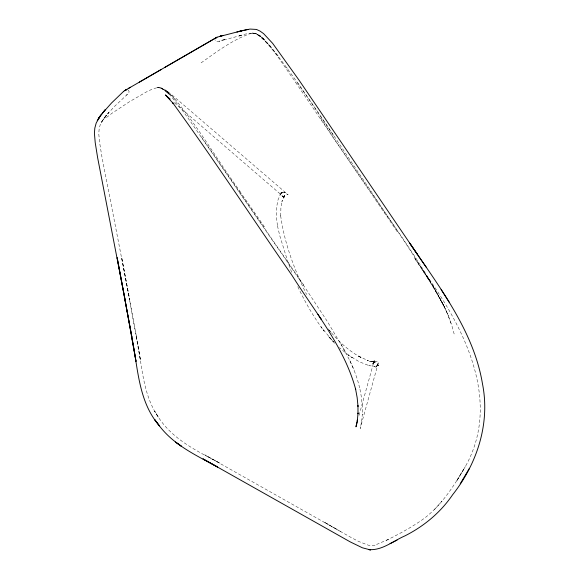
<?xml version="1.0" encoding="UTF-8"?>
<svg xmlns="http://www.w3.org/2000/svg" width="579" height="579" viewBox="0 0 579 579"><rect width="100%" height="100%" fill="white"/><g stroke="black" fill="none" stroke-linecap="round" stroke-linejoin="round"><path stroke-width="0.43" stroke-dasharray="2.9 2.17" d="M359.045 415.367L374.237 360.536L372.876 364.039L373.643 362.772L372.087 364.893L374.338 362.259L372.558 363.916L375.872 361.535L373.846 362.736L377.378 361.158L374.048 361.94L375.358 361.926L369.511 361.231L373.672 362.005L367.347 360.442L368.295 360.797L357.511 355.578L361.962 358.046C349.166 351.417 338.462 341.4 329.357 330.356M386.135 540.475C399.286 533.918 412.364 526.97 424.291 518.328C441.98 504.794 454.204 485.499 465.357 466.522C502.861 399.886 462.426 324.508 422.446 269.705L429.3 279.889L414.289 257.662L434.351 288.508L427.924 277.985M377.479 365.081L375.793 367.361L378.268 364.017M463.714 469.251L456.411 481.395L465.357 466.522M434.503 509.534L442.074 500.973M128.154 90.035L129.103 91.475L128.784 93.074L114.932 106.022L106.29 115.301L103.706 118.782L100.326 124.449L99.204 128.429L98.77 133.669L99.559 142.188L101.955 157.032L129.703 299.683L121.612 257.235L136.297 335.871M127.315 94.377L126.323 95.159M106.456 117.508L112.268 113.071L129.848 101.491L147.442 91.352L153.261 88.71L157.365 87.668L161.201 87.965L165.456 90.013L171.21 94.276L288.074 194.739L284.101 192.568L285.15 192.764L281.43 192.677L284.34 192.431L280.714 193.125L283.059 192.17L280.67 193.748L281.495 193.01L279.939 194.978L280.41 194.283L277.869 200.32L276.523 207.912L276.378 217.089L277.565 226.49L277.421 225.629L279.686 235.429L287.575 260.934L292.026 273.331M201.094 62.865C217.067 51.567 233.272 39.169 252.003 33.032C257.271 32.815 261.295 36.897 264.856 40.212L261.194 36.868L255.353 33.611M388.538 539.339L374.664 545.273M224.493 39.77C221.468 39.292 216.481 44.518 214.99 39.879M218.956 41.341L219.94 40.979M264.531 40.255C257.879 30.267 247.472 33.039 238.172 36.245L241.429 35.355M224.601 39.719L221.728 40.472L242.188 35.145M375.033 545.179L371.001 545.736L368.07 545.1L358.582 541.445L351.525 537.717L204.807 454.877L219.622 463.062C197.099 451.084 172.687 439.403 158.371 417.169C141.833 393.264 142.166 362.758 136.051 335.4L140.509 360.485L129.464 299.162M345.236 351.547L327.388 321.54L304.503 286.779L190.701 121.851L181.705 109.402L169.9 94.862L163.133 89.253L160.434 87.943L157.466 87.661L160.781 87.885L166.52 91.214M252.162 33.141L255.23 33.35L257.959 34.617M252.082 33.032L255.071 33.3M157.365 87.668L160.434 87.943M161.201 87.965L167.613 91.533L176.508 100.963M160.535 87.907L166.26 91.258M340.517 531.493L324.001 522.026L337.571 529.814M351.612 357.294L352.271 357.728L348.095 354.884L359.168 361.73L369.583 365.827L368.787 365.639L375.235 366.369L374.302 366.355L378.659 365.342L375.952 366.55L378.225 365.211L376.849 366.094L378.572 361.911L360.167 428.554L361.665 421.374L361.578 421.867L362.338 414.05L362.331 414.484L362.28 406.06L361.426 397.208L359.747 388.082L359.827 388.444L357.323 379.187L353.899 369.648L350.034 360.978L339.822 341.899M171.442 95.13C197.309 124.746 216.807 159.609 240.075 191.309M260.876 36.629L255.151 33.278M163.126 89.224L169.9 94.862L166.122 91.301M257.641 34.66C273.86 47.333 283.5 66.513 296.035 82.5M348.761 355.347L339.395 347.668M174.272 102.678L284.369 197.526L282.357 196.107L285.049 197.757L282.841 196.708L284.332 196.94L282.697 196.737L284.318 196.614L282.762 196.766L284.542 196.223L283.03 196.708L284.948 195.528L283.507 196.737L284.796 195.536L283.435 197.294L284.217 196.093L281.922 201.666L282.234 200.486L280.873 208.317L280.75 217.045L280.677 215.851C284.448 243.26 294.356 269.756 306.588 294.487M270.675 46.602L261.194 36.868L270.675 46.602C306.327 92.278 337.13 141.5 369.771 189.326C394.697 228.054 422.974 264.9 443.955 306.052L448.385 315.852L444.093 306.32L433.83 287.343M166.962 91.272L170.791 94.855M334.727 343.246L328.213 336.16L333.54 341.994L321.005 326.882L324.139 331.108C313.413 316.785 304.482 301.174 296.984 284.94M328.213 328.988L331.246 332.664L329.038 329.936M278.159 56.011L265.443 40.856M286.743 67.598L287.242 68.279M297.505 82.717L334.467 136.81M295.645 82.45L398.041 232.852M239.655 191.106L264.465 226.859M201.347 136.897L304.829 286.67M320.534 118.036C361.506 181.241 408.101 241.03 444.506 307.073L434.011 287.958M158.371 417.169L154.593 411.09L158.096 416.735M454.153 333.982L451.606 324.754L448.066 315.28L451.417 324.464M439.352 297.215L444.216 306.602M444.093 306.32L448.233 315.555M349.882 360.71L354.145 370.256M102.36 120.808L101.412 122.314L106.29 115.301L102.36 120.808M106.471 115.351L103.916 118.579L108.794 112.471L106.471 115.351"/><path stroke-width="0.87" d="M357.33 421.606L355.969 426.824L357.409 419.855L357.308 420.636L358.046 413.037L358.003 413.819L357.96 405.618L358.003 406.357L357.171 397.701L355.542 388.784L355.68 389.377C344.23 346.922 315.171 312.32 292.207 275.684C252.256 218.153 213.897 159.471 172.737 102.809L173.287 103.496L165.391 94.927L170.183 99.132M123.667 91.323L111.537 102.997L100.71 115.163L96.201 123.016L94.826 128.097L94.406 133.235L95.224 142.702L97.641 157.756L125.202 300.508L117.153 257.706L131.838 336.768L125.028 300.183M124.984 299.683L136.022 361.39L131.556 335.936C137.947 366.037 137.788 400.429 158.849 425.131C173.497 445.048 196.527 455.485 217.581 467.036L203.005 458.879L350.324 541.944L362.396 547.792L370.582 549.956L368.497 549.536C381.735 550.962 393.286 540.902 404.895 535.893C423.922 526.289 440.605 512.444 452.626 494.748C477.19 463.678 490.348 423.235 482.473 383.79C475.265 340.351 450.571 302.788 426.18 267.114L409.766 243.26M460.225 483.769L469.417 468.324M97.207 120.671L100.71 115.163M99.928 116.451L98.249 118.919L105.096 109.829L103.134 112.34M215.207 38.677L216.966 37.251L139.257 82.196M123.566 91.402L126.569 89.492M164.87 67.352L217.168 37.128L241.884 30.745L236.825 31.975M128.777 88.247L160.962 69.646M130.47 87.248L124.832 90.505L127.004 89.629M390.072 543.63L397.064 540.12M237.556 31.794L249.976 29.066L256.49 29.442L260.022 31.1L263.59 33.625L272.658 43.367L299.119 80.271L417.734 254.898L409.744 243.18M241.052 30.882L248.167 29.363M175.379 442.001L181.285 446.127L176.906 443.051M158.849 425.131L154.68 419.587L159.457 425.934M418.089 255.513L426.18 267.114M317.922 314.288L321.092 319.159L320.1 317.639M449.514 302.708L441.133 289.522M223.262 35.355L220.129 36.137L223.233 35.399"/></g></svg>
